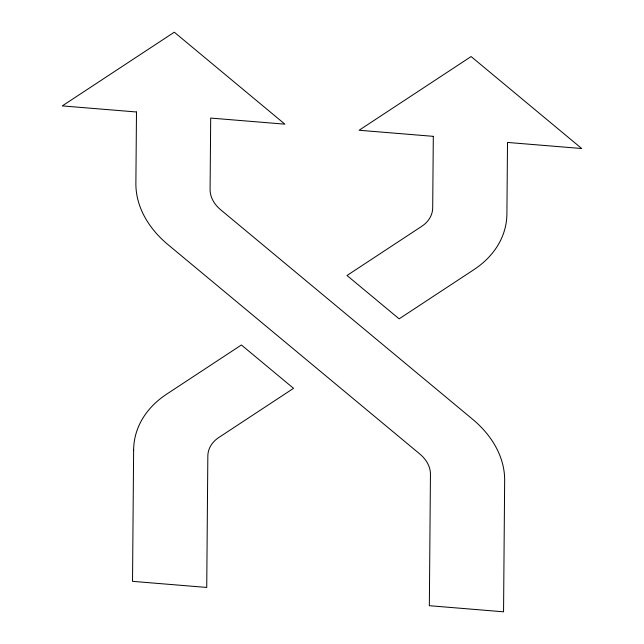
<?xml version="1.0" encoding="UTF-8"?>
<svg xmlns="http://www.w3.org/2000/svg" width="644" height="644" viewBox="0 0 644 644"><rect width="100%" height="100%" fill="white"/><g stroke="black" fill="none" stroke-linecap="round" stroke-linejoin="round"><path stroke-width="0.97" d="M133.63 450.003L132.527 581.347L206.732 587.441L207.835 456.089A37.344 27.451 9.7 0 1 218.871 437.461L293.543 388.332L241.403 344.975L166.732 394.104A112.04 82.343 9.7 0 0 133.63 450.003M136.488 111.984L135.884 183.379A112.04 82.343 9.7 0 0 167.995 244.623L419.751 453.948A37.344 27.451 9.7 0 1 430.45 474.362L429.347 605.706L503.552 611.8L504.654 480.448A112.04 82.343 9.7 0 0 472.551 419.204L220.795 209.88A37.344 27.451 9.7 0 1 210.089 189.465L210.693 118.077L284.898 124.163L174.291 32.2L62.283 105.898L136.488 111.984M433.307 136.343L432.704 207.738A37.344 27.451 9.7 0 1 421.675 226.366L347.003 275.495L399.143 318.852L473.815 269.723A112.04 82.343 9.7 0 0 506.909 213.824L507.512 142.437L581.717 148.523L471.11 56.559L359.102 130.257L433.307 136.343"/></g></svg>
